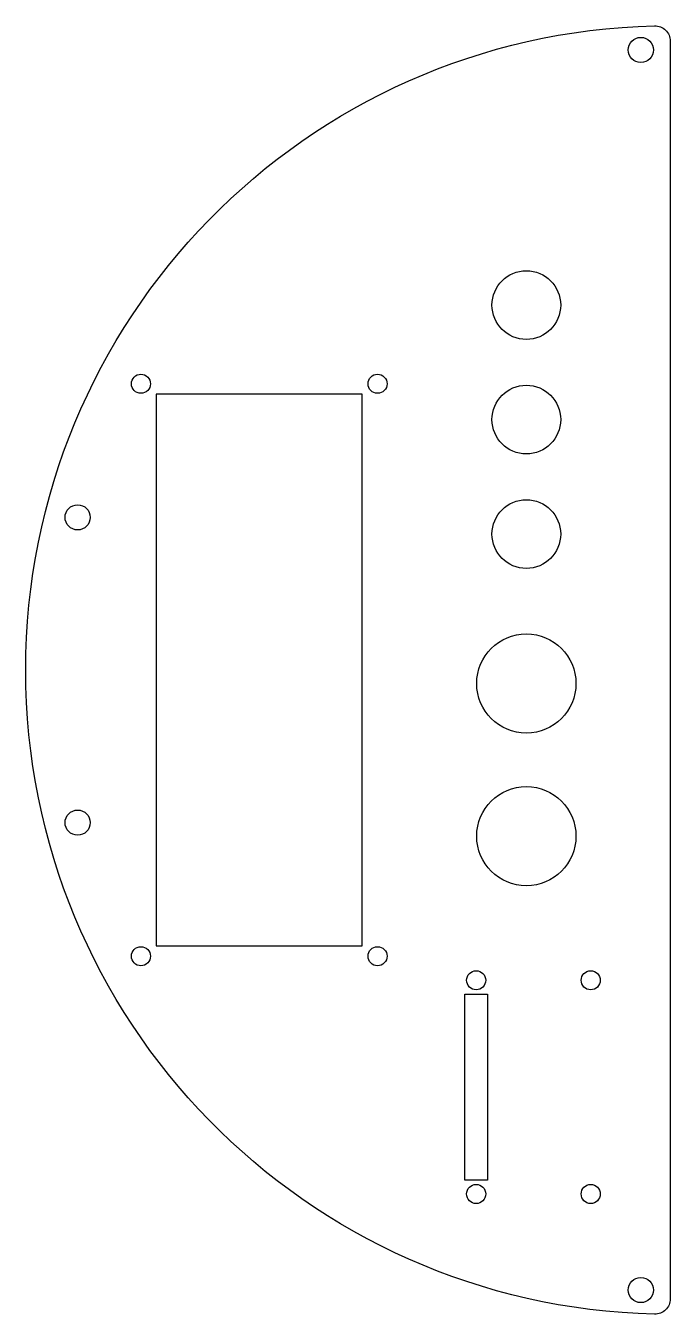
# Model space of a CAD drawing. Header units: millimetres. Extents: x -7 to 78, y -84 to 84.
import ezdxf

# ---------------------------------------------------------------- set-up
doc = ezdxf.new("R2010")
doc.units = ezdxf.units.MM

msp = doc.modelspace()

# ---------------------------------------------------------------- linework, layer by layer
for p, q in [((37.29, 36.15), (10.29, 36.15)), ((10.29, 36.15), (10.29, -36.15)), ((37.29, -36.15), (37.29, 36.15)), ((10.29, -36.15), (37.29, -36.15))]:
    msp.add_line(p, q)
msp.add_lwpolyline([(77.63, -82.4, -0.421339), (75.58, -84.4, -0.976024), (75.58, 84.4, -0.421339), (77.63, 82.4)], format="xyb", close=True)
msp.add_lwpolyline([(52.21, -66.85), (50.71, -66.85), (50.71, -42.45), (52.21, -42.45), (53.71, -42.45), (53.71, -66.85)], close=True)
for centre, radius in [((73.78, 81.23), 1.65), ((58.78, 47.81), 4.5), ((8.29, 37.5), 1.25), ((39.29, 37.5), 1.25), ((58.78, 32.81), 4.5), ((58.78, 17.81), 4.5), ((0, 20), 1.65), ((58.78, -1.77), 6.5), ((58.78, -21.77), 6.5), ((0, -20), 1.65), ((8.29, -37.5), 1.25), ((39.29, -37.5), 1.25), ((52.21, -40.65), 1.25), ((67.21, -40.65), 1.25), ((52.21, -68.65), 1.25), ((67.21, -68.65), 1.25), ((73.78, -81.23), 1.65)]:
    msp.add_circle(centre, radius)

doc.saveas('drawing.dxf')
